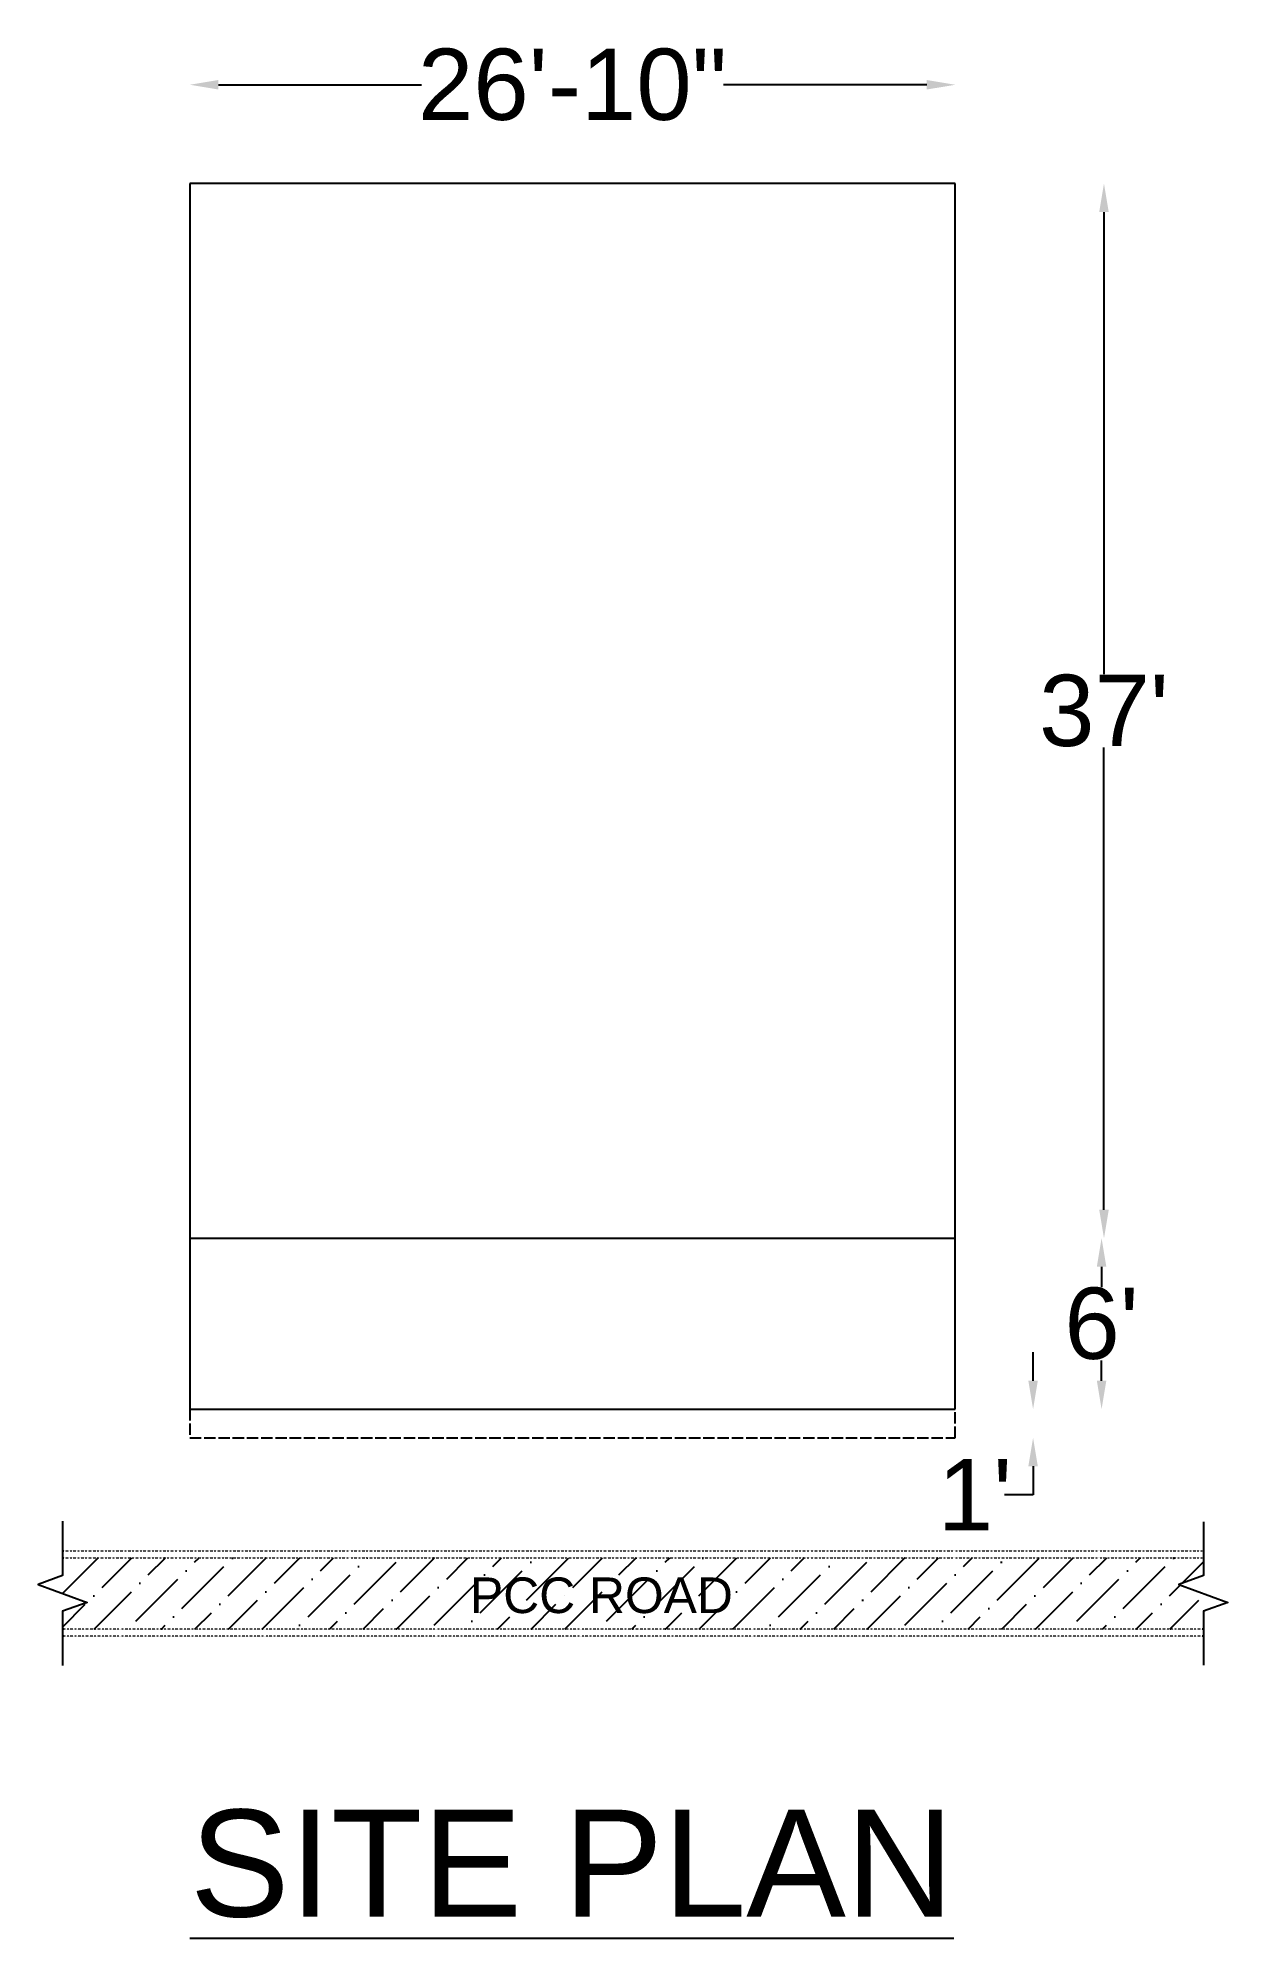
# Model space of a CAD drawing. Header units: inches. Extents: x 221 to 721, y -296 to 504.
import ezdxf

# ---------------------------------------------------------------- set-up
doc = ezdxf.new("R2010")
doc.units = ezdxf.units.IN
doc.header["$LTSCALE"] = 0.4
doc.header["$MEASUREMENT"] = 0
doc.linetypes.add('ACAD_ISO02W100', pattern=[15, 12, -3])
doc.linetypes.add('ACAD_ISO07W100', pattern=[3, 0, -3])
doc.styles.get("Standard").update_dxf_attribs({"font": 'arial.ttf'})
doc.dimstyles.get("Standard").update_dxf_attribs({"dimtxt": 30, "dimasz": 12, "dimexe": 0.18, "dimexo": 0.0625, "dimgap": 0.09, "dimtad": 0, "dimtih": 1, "dimtoh": 1, "dimdec": 0, "dimdsep": 46, "dimlunit": 3, "dimtxsty": 'Standard', "dimcen": 3, "dimse1": 1, "dimse2": 1, "dimadec": 0, "dimazin": 0, "dimtfac": 1, "dimtdec": 0, "dimtofl": 0, "dimtmove": 0, "dimatfit": 3, "dimfxl": 1, "dimtolj": 1, "dimtzin": 0, "dimarcsym": 0})

# ---------------------------------------------------------------- blocks, each defined once
blk = doc.blocks.new('*D2')
at = {"color": 0, "lineweight": -2, "transparency": 16777216}
for p, q in [((668.99, 430.56), (668.99, 235.97)), ((668.99, 10.56), (668.99, 205.14))]:
    blk.add_line(p, q, dxfattribs=at)
at = {"color": 0, "transparency": 16777216}
for points in [[(666.99, 430.56), (670.99, 430.56), (668.99, 442.56)], [(666.99, 10.56), (670.99, 10.56), (668.99, -1.44)]]:
    blk.add_solid(points, dxfattribs=at)
at = {"layer": 'DEFPOINTS', "color": 0, "transparency": 16777216}
for p in [(606.4, 442.56), (606.4, -1.44), (668.99, -1.44)]:
    blk.add_point(p, dxfattribs=at)
at = {"color": 0, "transparency": 16777216, "insert": (668.99, 220.56), "char_height": 30, "attachment_point": 5}
blk.add_mtext("\\A1;37'", dxfattribs=at)
blk = doc.blocks.new('*D4')
at = {"color": 0, "lineweight": -2, "transparency": 16777216}
for p, q in [((296.4, 484.14), (381.87, 484.14)), ((594.4, 484.14), (508.93, 484.14))]:
    blk.add_line(p, q, dxfattribs=at)
at = {"color": 0, "transparency": 16777216}
for points in [[(296.4, 486.14), (296.4, 482.14), (284.4, 484.14)], [(594.4, 486.14), (594.4, 482.14), (606.4, 484.14)]]:
    blk.add_solid(points, dxfattribs=at)
at = {"layer": 'DEFPOINTS', "color": 0, "transparency": 16777216}
for p in [(284.4, 484.14), (284.4, 442.56), (606.4, 442.56)]:
    blk.add_point(p, dxfattribs=at)
at = {"color": 0, "transparency": 16777216, "insert": (445.4, 484.14), "char_height": 30, "attachment_point": 5}
blk.add_mtext('\\A1;26\'-10"', dxfattribs=at)
blk = doc.blocks.new('*D5')
at = {"color": 0, "lineweight": -2, "transparency": 16777216}
for p, q in [((667.98, -13.44), (667.98, -22.04)), ((667.98, -61.44), (667.98, -52.85))]:
    blk.add_line(p, q, dxfattribs=at)
at = {"color": 0, "transparency": 16777216}
for points in [[(665.98, -13.44), (669.98, -13.44), (667.98, -1.44)], [(665.98, -61.44), (669.98, -61.44), (667.98, -73.44)]]:
    blk.add_solid(points, dxfattribs=at)
at = {"layer": 'DEFPOINTS', "color": 0, "transparency": 16777216}
for p in [(606.4, -1.44), (606.4, -73.44), (667.98, -73.44)]:
    blk.add_point(p, dxfattribs=at)
at = {"color": 0, "transparency": 16777216, "insert": (667.98, -37.44), "char_height": 30, "attachment_point": 5}
blk.add_mtext("\\A1;6'", dxfattribs=at)
blk = doc.blocks.new('*D6')
at = {"color": 0, "lineweight": -2, "transparency": 16777216}
for p, q in [((639.16, -61.44), (639.16, -49.44)), ((639.16, -97.44), (639.16, -109.44)), ((639.16, -109.44), (627.16, -109.44))]:
    blk.add_line(p, q, dxfattribs=at)
at = {"color": 0, "transparency": 16777216}
for points in [[(637.16, -61.44), (641.16, -61.44), (639.16, -73.44)], [(637.16, -97.44), (641.16, -97.44), (639.16, -85.44)]]:
    blk.add_solid(points, dxfattribs=at)
at = {"layer": 'DEFPOINTS', "color": 0, "transparency": 16777216}
for p in [(606.4, -73.44), (606.4, -85.44), (639.16, -85.44)]:
    blk.add_point(p, dxfattribs=at)
at = {"color": 0, "transparency": 16777216, "insert": (614.68, -109.44), "char_height": 30, "attachment_point": 5}
blk.add_mtext("\\A1;1'", dxfattribs=at)

msp = doc.modelspace()

# ---------------------------------------------------------------- hatches: boundary and pattern name
h = msp.add_hatch()
h.set_pattern_fill('ANSI36', color=256, scale=80)
h.paths.add_polyline_path([(700.54, -147.23), (710.85, -143.48), (710.85, -135.98), (230.85, -135.98), (230.85, -143.48), (220.54, -147.23), (241.15, -154.73), (230.85, -158.48), (230.85, -165.98), (710.85, -165.98), (710.85, -158.48), (721.15, -154.73)])

# ---------------------------------------------------------------- linework, layer by layer
for p, q in [((606.4, 442.56), (284.4, 442.56)), ((284.4, 442.56), (284.4, -1.44)), ((606.4, -1.44), (606.4, 442.56)), ((284.4, -1.44), (606.4, -1.44)), ((284.4, -1.44), (284.4, -73.44)), ((606.4, -73.44), (606.4, -1.44)), ((284.4, -73.44), (606.4, -73.44))]:
    msp.add_line(p, q)
at = {"linetype": 'ACAD_ISO02W100'}
for p, q in [((284.4, -73.44), (284.4, -85.44)), ((606.4, -85.44), (606.4, -73.44)), ((284.4, -85.44), (606.4, -85.44))]:
    msp.add_line(p, q, dxfattribs=at)
at = {"linetype": 'ACAD_ISO07W100', "ltscale": 0.3}
for p, q in [((230.85, -132.98), (710.85, -132.98)), ((230.85, -135.98), (710.85, -135.98)), ((710.85, -165.98), (230.85, -165.98)), ((710.85, -168.98), (230.85, -168.98))]:
    msp.add_line(p, q, dxfattribs=at)
at = {"linetype": 'Continuous'}
for points in [[(230.85, -120.62), (230.85, -143.48), (220.54, -147.23), (241.15, -154.73), (230.85, -158.48), (230.85, -181.34)], [(710.85, -120.8), (710.85, -143.48), (700.54, -147.23), (721.15, -154.73), (710.85, -158.48), (710.85, -181.16)]]:
    msp.add_lwpolyline(points, dxfattribs=at)

# ---------------------------------------------------------------- texts
at = {"attachment_point": 1}
for s, insert, char_height, width in [('PCC ROAD', (402.28, -144.25), 15, 11773.5501), ('{\\LSITE PLAN}', (284.41, -242.03), 45, 35320.6502)]:
    msp.add_mtext(s, dxfattribs=dict(at, insert=insert, char_height=char_height, width=width))

# ---------------------------------------------------------------- dimensions: what is measured, and where the dimension line sits
dim = msp.add_linear_dim(base=(284.4, 484.14), p1=(606.4, 442.56), p2=(284.4, 442.56), dimstyle='Standard')
dim.commit()
dim.dimension.update_dxf_attribs({"geometry": '*D4', "text_midpoint": (445.4, 484.14)})
for base, p1, p2, picture, middle in [((668.99, -1.44), (606.4, 442.56), (606.4, -1.44), '*D2', (668.99, 220.56)), ((667.98, -73.44), (606.4, -1.44), (606.4, -73.44), '*D5', (667.98, -37.44)), ((639.16, -85.44), (606.4, -73.44), (606.4, -85.44), '*D6', (614.68, -109.44))]:
    dim = msp.add_linear_dim(base=base, p1=p1, p2=p2, angle=90, dimstyle='Standard')
    dim.commit()
    dim.dimension.update_dxf_attribs({"geometry": picture, "text_midpoint": middle})

doc.saveas('drawing.dxf')
